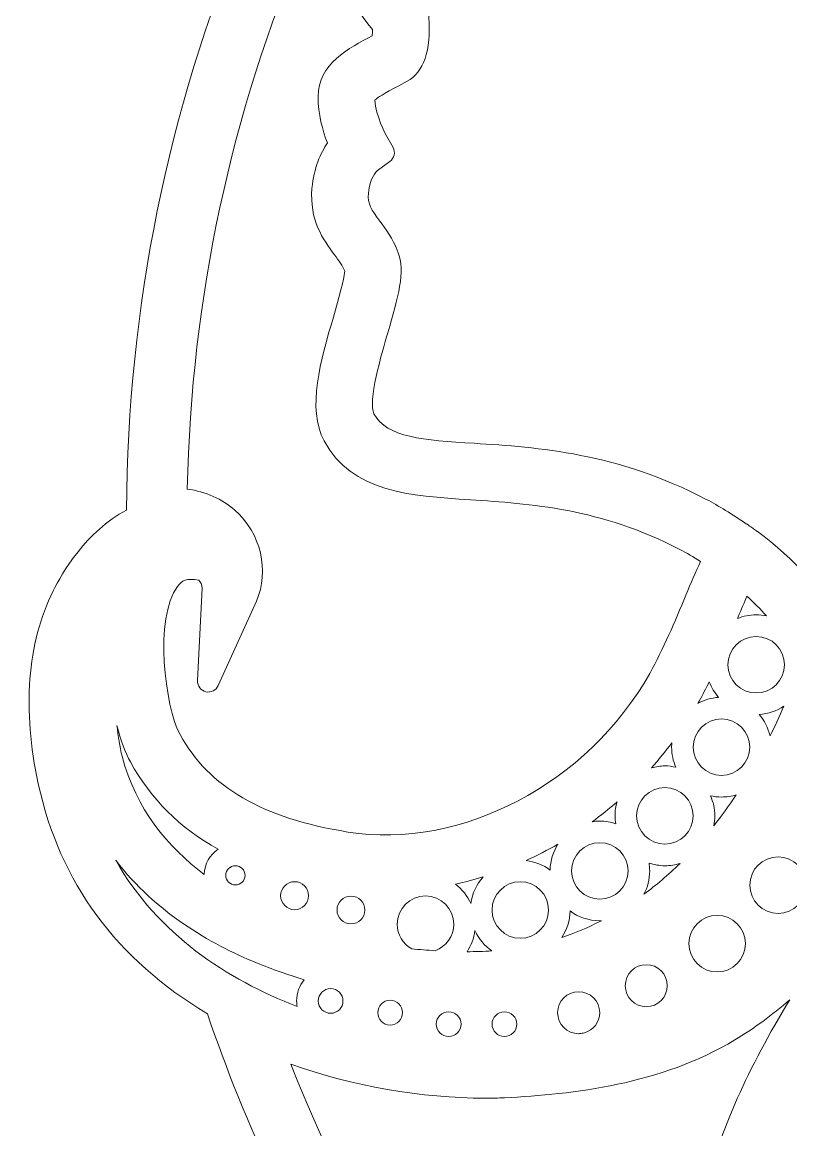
# Model space of a CAD drawing. Header units: millimetres. Extents: x 9 to 1276, y -340 to -50.
# Drawn here: x 319.6 to 390.7, y -254.2 to -151.7 of the extents above; entities that cross this region are included whole.
import ezdxf

# ---------------------------------------------------------------- set-up
doc = ezdxf.new("R2010")
doc.units = ezdxf.units.MM
doc.header["$MEASUREMENT"] = 0
doc.layers.add('Layer 3', color=7, linetype='Continuous')

msp = doc.modelspace()

# ---------------------------------------------------------------- linework, layer by layer
at = {"layer": 'Layer 3', "lineweight": 0}
for points, knots in [([(620.24, -206.34), (619.43, -204.71), (617.16, -200.77), (613.45, -198.86), (613.45, -198.86), (613.45, -198.72), (613.45, -198.72), (613.45, -198.37), (613.46, -198.03), (613.46, -197.69), (613.46, -159.73), (598.68, -124.04), (571.83, -97.19), (544.99, -70.35), (509.29, -55.56), (471.33, -55.56), (433.37, -55.56), (397.67, -70.35), (370.83, -97.19), (344.2, -123.82), (329.43, -159.2), (329.21, -196.85), (325.5, -198.76), (323.23, -202.7), (322.42, -204.33), (320.03, -209.14), (319.55, -215.31), (321.04, -222.17), (323.03, -231.3), (328.3, -238.46), (336.7, -243.46), (343.71, -264.14), (355.19, -282.55), (370.83, -298.19), (397.67, -325.04), (433.37, -339.82), (471.33, -339.82), (509.29, -339.82), (544.99, -325.04), (571.83, -298.19), (586.8, -283.23), (597.98, -265.66), (605.06, -245.99), (613.99, -240.98), (619.56, -233.65), (621.62, -224.18), (623.11, -217.32), (622.63, -211.15), (620.24, -206.34)], [0, 0, 0, 0, 1, 1, 1, 2, 2, 2, 3, 3, 3, 4, 4, 4, 5, 5, 5, 6, 6, 6, 7, 7, 7, 8, 8, 8, 9, 9, 9, 10, 10, 10, 11, 11, 11, 12, 12, 12, 13, 13, 13, 14, 14, 14, 15, 15, 15, 16, 16, 16, 16]), ([(333.93, -203.91), (334.33, -203.38), (334.8, -203.1), (335.9, -203.34), (336.03, -203.43), (336.23, -203.78), (336.22, -204.06), (336.22, -204.06), (335.79, -212.63), (335.79, -212.63), (335.77, -213.11), (336.09, -213.54), (336.56, -213.66), (337.02, -213.77), (337.51, -213.53), (337.7, -213.09), (337.7, -213.09), (341.23, -205.26), (341.23, -205.26), (342.48, -202.49), (341.64, -198.96), (339.24, -196.85), (338.06, -195.82), (336.53, -195.14), (334.84, -194.9), (335.55, -159.49), (349.72, -126.23), (374.79, -101.15), (400.58, -75.36), (434.87, -61.16), (471.34, -61.16), (507.81, -61.16), (542.09, -75.36), (567.88, -101.15), (593.48, -126.75), (607.66, -160.73), (607.87, -196.89), (606.19, -197.13), (604.61, -197.83), (603.44, -198.86), (601.03, -200.97), (600.2, -204.51), (601.44, -207.28), (601.44, -207.28), (604.97, -215.1), (604.97, -215.1), (605.17, -215.54), (605.65, -215.78), (606.12, -215.67), (606.58, -215.55), (606.91, -215.12), (606.88, -214.64), (606.88, -214.64), (606.46, -206.07), (606.46, -206.07), (606.44, -205.79), (606.65, -205.44), (606.78, -205.35), (607.87, -205.11), (608.34, -205.39), (608.74, -205.92), (610.84, -208.72), (609.91, -217.09), (608.51, -219.63), (605.83, -224.51), (600.89, -227.37), (592.97, -228.65), (582.51, -230.33), (570.76, -224.16), (565.04, -213.98), (563.76, -211.7), (562.7, -209.17), (561.68, -206.72), (561.22, -205.6), (560.77, -204.58), (560.34, -203.6), (560.99, -203.18), (561.62, -202.82), (562.23, -202.5), (569.5, -198.69), (576.21, -198.25), (581.62, -197.91), (587.26, -197.54), (592.59, -197.2), (595.16, -192.45), (596.8, -189.45), (595.48, -184.94), (594.31, -180.96), (593.63, -178.63), (593.27, -177.22), (593.26, -176.75), (593.48, -176.24), (593.83, -175.76), (594.24, -175.2), (595.27, -173.78), (596.56, -172.02), (596.3, -169.07), (596.13, -167.18), (595.49, -165.79), (594.87, -164.86), (595.3, -163.72), (595.73, -162.19), (595.73, -160.57), (595.73, -157.58), (592.85, -156.05), (590.73, -154.94), (590.72, -154.9), (590.72, -154.85), (590.71, -154.8), (590.69, -154.54), (590.77, -154.28), (590.94, -154.07), (593.06, -151.32), (595.37, -147.35), (594.28, -144), (593.73, -142.33), (592.07, -141.5), (589.32, -140.12), (584.13, -137.52), (578.9, -134.46), (575.87, -129.63), (573.45, -125.79), (572.18, -121.21), (570.95, -116.78), (569.83, -112.78), (568.68, -108.64), (566.69, -104.9), (562.94, -97.91), (553.58, -91.27), (546.06, -87.4), (536.92, -82.68), (528.82, -79.96), (519.79, -78.58), (508.69, -76.87), (497.26, -78.62), (484.87, -83.92), (478.19, -86.77), (473.06, -89.62), (469.24, -92.59), (458.02, -84.57), (441.93, -79.76), (426.01, -79.69), (426.01, -79.69), (425.64, -79.69), (425.64, -79.69), (407.14, -79.69), (390.99, -86.08), (380.15, -97.7), (380.13, -97.73), (380.11, -97.75), (380.09, -97.77), (380.09, -97.77), (378.33, -100.03), (378.33, -100.03), (376.32, -102.19), (375, -104.53), (374.42, -106.98), (374.42, -106.98), (374.34, -107.32), (374.34, -107.32), (372.55, -110.85), (371.47, -114.79), (370.59, -117.97), (369.89, -120.52), (369.23, -122.93), (368.37, -124.83), (364.98, -132.3), (357.7, -135.94), (353.35, -138.11), (350.6, -139.49), (348.94, -140.32), (348.39, -142), (347.27, -145.44), (349.72, -149.53), (351.98, -152.37), (351.98, -152.58), (351.96, -152.77), (351.95, -152.93), (349.83, -154.05), (346.94, -155.57), (346.94, -158.56), (346.94, -160.18), (347.37, -161.72), (347.81, -162.85), (347.19, -163.78), (346.55, -165.17), (346.38, -167.06), (346.12, -170.01), (347.41, -171.78), (348.45, -173.2), (348.87, -173.78), (349.21, -174.24), (349.41, -174.73), (349.4, -175.08), (349.2, -176.11), (348.36, -178.97), (347.2, -182.94), (345.88, -187.44), (347.51, -190.44), (350.09, -195.19), (355.42, -195.53), (361.06, -195.89), (366.46, -196.24), (373.17, -196.68), (380.44, -200.49), (381.06, -200.81), (381.68, -201.17), (382.34, -201.59), (381.9, -202.57), (381.45, -203.6), (380.99, -204.71), (379.97, -207.16), (378.92, -209.69), (377.64, -211.97), (371.92, -222.15), (360.17, -228.32), (349.71, -226.64), (341.79, -225.36), (336.85, -222.5), (334.17, -217.62), (332.77, -215.09), (331.75, -206.81), (333.93, -203.91)], [0, 0, 0, 0, 1, 1, 1, 2, 2, 2, 3, 3, 3, 4, 4, 4, 5, 5, 5, 6, 6, 6, 7, 7, 7, 8, 8, 8, 9, 9, 9, 10, 10, 10, 11, 11, 11, 12, 12, 12, 13, 13, 13, 14, 14, 14, 15, 15, 15, 16, 16, 16, 17, 17, 17, 18, 18, 18, 19, 19, 19, 20, 20, 20, 21, 21, 21, 22, 22, 22, 23, 23, 23, 24, 24, 24, 25, 25, 25, 26, 26, 26, 27, 27, 27, 28, 28, 28, 29, 29, 29, 30, 30, 30, 31, 31, 31, 32, 32, 32, 33, 33, 33, 34, 34, 34, 35, 35, 35, 36, 36, 36, 37, 37, 37, 38, 38, 38, 39, 39, 39, 40, 40, 40, 41, 41, 41, 42, 42, 42, 43, 43, 43, 44, 44, 44, 45, 45, 45, 46, 46, 46, 47, 47, 47, 48, 48, 48, 49, 49, 49, 50, 50, 50, 51, 51, 51, 52, 52, 52, 53, 53, 53, 54, 54, 54, 55, 55, 55, 56, 56, 56, 57, 57, 57, 58, 58, 58, 59, 59, 59, 60, 60, 60, 61, 61, 61, 62, 62, 62, 63, 63, 63, 64, 64, 64, 65, 65, 65, 66, 66, 66, 67, 67, 67, 68, 68, 68, 69, 69, 69, 70, 70, 70, 71, 71, 71, 72, 72, 72, 73, 73, 73, 74, 74, 74, 74]), ([(354.34, -172.94), (354.34, -172.94), (354.31, -172.86), (354.31, -172.86), (353.85, -171.72), (353.2, -170.82), (352.67, -170.1), (351.88, -169.01), (351.51, -168.51), (351.6, -167.52), (351.73, -166.11), (352.36, -165.48), (352.45, -165.4), (352.45, -165.4), (353.59, -164.57), (353.59, -164.57), (354.01, -164.28), (354.13, -163.71), (353.88, -163.27), (353.88, -163.27), (353.18, -162.03), (353.18, -162.03), (353.17, -162.01), (352.31, -160.42), (352.2, -158.88), (352.44, -158.69), (353.02, -158.29), (354.42, -157.56), (354.42, -157.56), (355.19, -157.15), (355.19, -157.15), (356.72, -156.32), (357.4, -154.33), (357.21, -151.24), (357.21, -151.24), (357.17, -150.68), (357.17, -150.68), (357.16, -150.46), (357.07, -150.25), (356.92, -150.08), (356.92, -150.08), (356.55, -149.67), (356.55, -149.67), (354.73, -147.6), (353.48, -145.18), (353.36, -144.03), (353.8, -143.77), (354.58, -143.36), (355.7, -142.8), (359.56, -140.87), (365.4, -137.95), (369.81, -132.42), (369.88, -132.34), (370.01, -132.29), (370.13, -132.32), (370.13, -132.32), (371.05, -132.51), (371.05, -132.51), (371.42, -132.59), (371.72, -132.9), (371.78, -133.27), (371.9, -133.96), (371.99, -134.77), (372.06, -135.39), (372.2, -136.64), (372.33, -137.83), (372.6, -138.64), (373.66, -141.8), (375.67, -144.08), (378.74, -145.59), (381.68, -147.03), (384.68, -147.77), (387.65, -147.77), (390.23, -147.77), (392.14, -147.22), (393.17, -146.92), (393.17, -146.92), (397.91, -145.55), (397.91, -145.55), (398.37, -145.42), (398.66, -144.98), (398.63, -144.51), (398.6, -144.15), (398.38, -143.84), (398.07, -143.69), (398.07, -143.69), (403.47, -138.95), (403.47, -138.95), (403.85, -138.62), (403.92, -138.06), (403.65, -137.65), (403.37, -137.23), (402.83, -137.08), (402.38, -137.29), (402.38, -137.29), (395.64, -140.49), (395.64, -140.49), (395.55, -140.53), (395.48, -140.56), (395.41, -140.57), (395.41, -140.57), (396.77, -137.44), (396.77, -137.44), (396.95, -137.03), (396.84, -136.54), (396.49, -136.26), (396.14, -135.98), (395.64, -135.96), (395.28, -136.22), (395.28, -136.22), (392.22, -138.4), (392.22, -138.4), (390.39, -139.7), (388.33, -141.17), (385.88, -141.17), (385.88, -141.17), (385.74, -141.17), (385.74, -141.17), (384.84, -141.15), (380.24, -140.86), (377.69, -137.23), (377.06, -136.33), (376.89, -134.88), (376.74, -133.6), (376.54, -131.9), (376.36, -130.3), (375.06, -129.34), (374.35, -128.81), (373.47, -128.63), (372.51, -128.81), (372.51, -128.81), (372.2, -128.87), (372.2, -128.87), (372.54, -128.26), (372.86, -127.63), (373.15, -127), (374.18, -124.73), (374.89, -122.12), (375.65, -119.35), (376.59, -115.92), (377.66, -112.04), (379.45, -108.84), (385.38, -103.29), (397.04, -101.96), (405.01, -105.94), (413.53, -110.2), (417.25, -115.41), (417.44, -123.35), (417.73, -135.51), (411.34, -146.71), (406.51, -154.09), (400.55, -163.18), (394.24, -174.19), (392.56, -186.96), (392.55, -187.06), (392.54, -187.15), (392.54, -187.26), (392.54, -187.26), (392.53, -187.32), (392.53, -187.32), (392.51, -187.51), (392.49, -187.7), (392.47, -187.96), (392.47, -188.04), (392.46, -188.12), (392.45, -188.21), (392.42, -188.52), (392.39, -188.84), (392.37, -189.15), (391.99, -194.61), (392.95, -199.38), (395.22, -203.34), (395.24, -203.37), (395.26, -203.41), (395.28, -203.45), (395.34, -203.58), (395.41, -203.7), (395.48, -203.81), (395.55, -203.93), (395.63, -204.04), (395.73, -204.18), (395.73, -204.18), (395.76, -204.22), (395.76, -204.22), (396.68, -205.65), (397.67, -206.86), (398.78, -207.92), (400.82, -209.85), (403.3, -211.37), (406.17, -212.44), (406.36, -212.51), (406.56, -212.58), (406.77, -212.65), (406.91, -212.7), (407.05, -212.74), (407.19, -212.78), (407.19, -212.78), (407.38, -212.84), (407.38, -212.84), (409.16, -213.4), (411, -213.78), (412.89, -213.97), (411.84, -215.18), (410.69, -216.48), (409.49, -217.83), (407.29, -220.33), (404.96, -222.98), (402.58, -225.82), (402.57, -225.76), (402.56, -225.71), (402.55, -225.65), (402.51, -225.42), (402.46, -225.19), (402.41, -224.93), (402.41, -224.93), (402.32, -224.45), (402.32, -224.45), (402.28, -224.24), (402.24, -224.04), (402.2, -223.85), (401.01, -218.18), (399.16, -213.2), (396.7, -209.03), (396.7, -209.03), (396.59, -208.84), (396.59, -208.84), (396.54, -208.75), (396.49, -208.67), (396.43, -208.57), (396.41, -208.53), (396.38, -208.49), (396.35, -208.44), (396.29, -208.33), (396.23, -208.22), (396.17, -208.12), (393.87, -204.46), (390.99, -201.33), (387.61, -198.82), (387.6, -198.82), (387.6, -198.81), (387.59, -198.81), (387.49, -198.73), (387.38, -198.66), (387.26, -198.58), (387.21, -198.54), (387.15, -198.5), (387.09, -198.46), (386.96, -198.37), (386.82, -198.27), (386.66, -198.16), (386.66, -198.16), (386.58, -198.11), (386.58, -198.11), (385.24, -197.19), (384.06, -196.47), (382.88, -195.85), (374.62, -191.52), (367.29, -191.04), (361.39, -190.66), (356.7, -190.36), (353.31, -190.14), (352.12, -187.94), (351.52, -186.84), (352.83, -182.34), (353.4, -180.42), (354.36, -177.15), (355.05, -174.79), (354.34, -172.94)], [0, 0, 0, 0, 1, 1, 1, 2, 2, 2, 3, 3, 3, 4, 4, 4, 5, 5, 5, 6, 6, 6, 7, 7, 7, 8, 8, 8, 9, 9, 9, 10, 10, 10, 11, 11, 11, 12, 12, 12, 13, 13, 13, 14, 14, 14, 15, 15, 15, 16, 16, 16, 17, 17, 17, 18, 18, 18, 19, 19, 19, 20, 20, 20, 21, 21, 21, 22, 22, 22, 23, 23, 23, 24, 24, 24, 25, 25, 25, 26, 26, 26, 27, 27, 27, 28, 28, 28, 29, 29, 29, 30, 30, 30, 31, 31, 31, 32, 32, 32, 33, 33, 33, 34, 34, 34, 35, 35, 35, 36, 36, 36, 37, 37, 37, 38, 38, 38, 39, 39, 39, 40, 40, 40, 41, 41, 41, 42, 42, 42, 43, 43, 43, 44, 44, 44, 45, 45, 45, 46, 46, 46, 47, 47, 47, 48, 48, 48, 49, 49, 49, 50, 50, 50, 51, 51, 51, 52, 52, 52, 53, 53, 53, 54, 54, 54, 55, 55, 55, 56, 56, 56, 57, 57, 57, 58, 58, 58, 59, 59, 59, 60, 60, 60, 61, 61, 61, 62, 62, 62, 63, 63, 63, 64, 64, 64, 65, 65, 65, 66, 66, 66, 67, 67, 67, 68, 68, 68, 69, 69, 69, 70, 70, 70, 71, 71, 71, 72, 72, 72, 73, 73, 73, 74, 74, 74, 75, 75, 75, 76, 76, 76, 77, 77, 77, 78, 78, 78, 79, 79, 79, 80, 80, 80, 81, 81, 81, 82, 82, 82, 83, 83, 83, 84, 84, 84, 85, 85, 85, 86, 86, 86, 87, 87, 87, 88, 88, 88, 89, 89, 89, 89]), ([(388.46, -206.64), (388.15, -206.58), (387.83, -206.54), (387.5, -206.54), (386.89, -206.54), (386.3, -206.66), (385.77, -206.88), (385.79, -206.83), (385.81, -206.78), (385.83, -206.72), (386.11, -206.06), (386.38, -205.43), (386.64, -204.82), (387.27, -205.39), (387.88, -206), (388.46, -206.64)], [0, 0, 0, 0, 1, 1, 1, 2, 2, 2, 3, 3, 3, 4, 4, 4, 5, 5, 5, 5]), ([(384.88, -211.16), (384.88, -209.71), (386.06, -208.54), (387.5, -208.54), (388.94, -208.54), (390.12, -209.71), (390.12, -211.16), (390.12, -212.6), (388.94, -213.77), (387.5, -213.77), (386.06, -213.77), (384.88, -212.6), (384.88, -211.16)], [0, 0, 0, 0, 1, 1, 1, 2, 2, 2, 3, 3, 3, 4, 4, 4, 4]), ([(383.16, -212.73), (383.36, -213.27), (383.65, -213.76), (384.02, -214.18), (383.32, -214.22), (382.67, -214.42), (382.09, -214.74), (382.13, -214.67), (382.17, -214.6), (382.21, -214.53), (382.54, -213.94), (382.86, -213.34), (383.16, -212.73)], [0, 0, 0, 0, 1, 1, 1, 2, 2, 2, 3, 3, 3, 4, 4, 4, 4]), ([(390.07, -214.98), (389.65, -215.94), (389.22, -216.86), (388.78, -217.75), (388.61, -217), (388.25, -216.32), (387.77, -215.76), (388.61, -215.71), (389.4, -215.43), (390.07, -214.98)], [0, 0, 0, 0, 1, 1, 1, 2, 2, 2, 3, 3, 3, 3]), ([(384.29, -221.4), (382.84, -221.4), (381.67, -220.23), (381.67, -218.78), (381.67, -217.34), (382.84, -216.17), (384.29, -216.17), (385.73, -216.17), (386.9, -217.34), (386.9, -218.78), (386.9, -220.23), (385.73, -221.4), (384.29, -221.4)], [0, 0, 0, 0, 1, 1, 1, 2, 2, 2, 3, 3, 3, 4, 4, 4, 4]), ([(329.57, -220.15), (331.47, -223.6), (334.13, -226.27), (337.69, -228.24), (336.94, -228.74), (336.44, -229.59), (336.41, -230.56), (333.07, -228.06), (330.08, -224.54), (328.81, -219.63), (328.58, -218.75), (328.42, -217.79), (328.33, -216.79), (328.68, -218.15), (329.11, -219.31), (329.57, -220.15)], [0, 0, 0, 0, 1, 1, 1, 2, 2, 2, 3, 3, 3, 4, 4, 4, 5, 5, 5, 5]), ([(380.06, -220.64), (379.74, -220.57), (379.4, -220.52), (379.05, -220.52), (378.62, -220.52), (378.2, -220.59), (377.8, -220.7), (378.46, -219.96), (379.09, -219.19), (379.69, -218.39), (379.68, -218.52), (379.67, -218.65), (379.67, -218.78), (379.67, -219.44), (379.81, -220.07), (380.06, -220.64)], [0, 0, 0, 0, 1, 1, 1, 2, 2, 2, 3, 3, 3, 4, 4, 4, 5, 5, 5, 5]), ([(379.05, -227.76), (377.61, -227.76), (376.43, -226.58), (376.43, -225.14), (376.43, -223.7), (377.61, -222.52), (379.05, -222.52), (380.49, -222.52), (381.67, -223.7), (381.67, -225.14), (381.67, -226.58), (380.49, -227.76), (379.05, -227.76)], [0, 0, 0, 0, 1, 1, 1, 2, 2, 2, 3, 3, 3, 4, 4, 4, 4]), ([(383.27, -223.29), (383.6, -223.36), (383.94, -223.4), (384.29, -223.4), (384.76, -223.4), (385.22, -223.33), (385.65, -223.2), (384.97, -224.22), (384.28, -225.18), (383.57, -226.06), (383.63, -225.76), (383.67, -225.46), (383.67, -225.14), (383.67, -224.48), (383.52, -223.85), (383.27, -223.29)], [0, 0, 0, 0, 1, 1, 1, 2, 2, 2, 3, 3, 3, 4, 4, 4, 5, 5, 5, 5]), ([(374.5, -225.87), (374.04, -225.72), (373.54, -225.63), (373.03, -225.63), (372.78, -225.63), (372.55, -225.65), (372.31, -225.69), (373.11, -225.11), (373.88, -224.49), (374.62, -223.84), (374.5, -224.25), (374.43, -224.69), (374.43, -225.14), (374.43, -225.39), (374.46, -225.63), (374.5, -225.87)], [0, 0, 0, 0, 1, 1, 1, 2, 2, 2, 3, 3, 3, 4, 4, 4, 5, 5, 5, 5]), ([(366.2, -229.28), (367.2, -228.82), (368.19, -228.32), (369.15, -227.76), (368.7, -228.46), (368.43, -229.28), (368.42, -230.16), (367.78, -229.69), (367.02, -229.38), (366.2, -229.28)], [0, 0, 0, 0, 1, 1, 1, 2, 2, 2, 3, 3, 3, 3]), ([(373.03, -232.86), (371.58, -232.86), (370.41, -231.69), (370.41, -230.24), (370.41, -228.8), (371.58, -227.63), (373.03, -227.63), (374.47, -227.63), (375.64, -228.8), (375.64, -230.24), (375.64, -231.69), (374.47, -232.86), (373.03, -232.86)], [0, 0, 0, 0, 1, 1, 1, 2, 2, 2, 3, 3, 3, 4, 4, 4, 4]), ([(328.22, -229.26), (331.88, -234.06), (336.96, -236.99), (341.23, -238.74), (342.68, -239.34), (344.15, -239.86), (345.65, -240.32), (345.22, -240.85), (344.96, -241.54), (344.96, -242.28), (344.96, -242.45), (344.98, -242.62), (345.01, -242.78), (338.51, -240.3), (332.11, -236.1), (328.22, -229.26)], [0, 0, 0, 0, 1, 1, 1, 2, 2, 2, 3, 3, 3, 4, 4, 4, 5, 5, 5, 5]), ([(377.11, -232.4), (377.45, -231.76), (377.64, -231.02), (377.64, -230.24), (377.64, -229.99), (377.62, -229.75), (377.58, -229.51), (378.04, -229.67), (378.54, -229.76), (379.05, -229.76), (379.54, -229.76), (380.01, -229.68), (380.45, -229.54), (379.34, -230.63), (378.22, -231.58), (377.11, -232.4)], [0, 0, 0, 0, 1, 1, 1, 2, 2, 2, 3, 3, 3, 4, 4, 4, 5, 5, 5, 5]), ([(389.52, -228.94), (390.96, -228.94), (392.14, -230.11), (392.14, -231.55), (392.14, -233), (390.96, -234.17), (389.52, -234.17), (388.08, -234.17), (386.91, -233), (386.91, -231.55), (386.91, -230.11), (388.08, -228.94), (389.52, -228.94)], [0, 0, 0, 0, 1, 1, 1, 2, 2, 2, 3, 3, 3, 4, 4, 4, 4]), ([(340.18, -230.65), (340.18, -231.14), (339.78, -231.54), (339.29, -231.54), (338.8, -231.54), (338.4, -231.14), (338.4, -230.65), (338.4, -230.16), (338.8, -229.76), (339.29, -229.76), (339.78, -229.76), (340.18, -230.16), (340.18, -230.65)], [0, 0, 0, 0, 1, 1, 1, 2, 2, 2, 3, 3, 3, 4, 4, 4, 4]), ([(346.06, -232.54), (346.06, -233.25), (345.48, -233.83), (344.77, -233.83), (344.06, -233.83), (343.48, -233.25), (343.48, -232.54), (343.48, -231.82), (344.06, -231.24), (344.77, -231.24), (345.48, -231.24), (346.06, -231.82), (346.06, -232.54)], [0, 0, 0, 0, 1, 1, 1, 2, 2, 2, 3, 3, 3, 4, 4, 4, 4]), ([(359.65, -231.47), (360.51, -231.29), (361.37, -231.06), (362.22, -230.8), (361.62, -231.47), (361.21, -232.32), (361.09, -233.26), (360.77, -232.55), (360.27, -231.94), (359.65, -231.47)], [0, 0, 0, 0, 1, 1, 1, 2, 2, 2, 3, 3, 3, 3]), ([(363.05, -233.86), (363.05, -232.42), (364.22, -231.24), (365.66, -231.24), (367.1, -231.24), (368.28, -232.42), (368.28, -233.86), (368.28, -235.3), (367.1, -236.48), (365.66, -236.48), (364.22, -236.48), (363.05, -235.3), (363.05, -233.86)], [0, 0, 0, 0, 1, 1, 1, 2, 2, 2, 3, 3, 3, 4, 4, 4, 4]), ([(348.7, -233.86), (348.7, -233.15), (349.28, -232.57), (349.99, -232.57), (350.7, -232.57), (351.28, -233.15), (351.28, -233.86), (351.28, -234.57), (350.7, -235.15), (349.99, -235.15), (349.28, -235.15), (348.7, -234.57), (348.7, -233.86)], [0, 0, 0, 0, 1, 1, 1, 2, 2, 2, 3, 3, 3, 4, 4, 4, 4]), ([(354.27, -235.17), (354.27, -233.73), (355.45, -232.55), (356.89, -232.55), (358.33, -232.55), (359.51, -233.73), (359.51, -235.17), (359.51, -236.3), (358.78, -237.26), (357.78, -237.63), (357.05, -237.58), (356.33, -237.52), (355.61, -237.45), (354.81, -237), (354.27, -236.14), (354.27, -235.17)], [0, 0, 0, 0, 1, 1, 1, 2, 2, 2, 3, 3, 3, 4, 4, 4, 5, 5, 5, 5]), ([(369.5, -236.41), (369.97, -235.7), (370.26, -234.85), (370.27, -233.94), (371.04, -234.52), (371.99, -234.86), (373.03, -234.86), (373.08, -234.86), (373.12, -234.85), (373.17, -234.85), (371.89, -235.51), (370.66, -236.02), (369.5, -236.41)], [0, 0, 0, 0, 1, 1, 1, 2, 2, 2, 3, 3, 3, 4, 4, 4, 4]), ([(383.88, -234.36), (385.33, -234.36), (386.5, -235.53), (386.5, -236.97), (386.5, -238.42), (385.33, -239.59), (383.88, -239.59), (382.44, -239.59), (381.27, -238.42), (381.27, -236.97), (381.27, -235.53), (382.44, -234.36), (383.88, -234.36)], [0, 0, 0, 0, 1, 1, 1, 2, 2, 2, 3, 3, 3, 4, 4, 4, 4]), ([(361.46, -235.77), (361.81, -236.53), (362.36, -237.18), (363.03, -237.65), (362.27, -237.69), (361.5, -237.71), (360.73, -237.72), (361.11, -237.14), (361.37, -236.48), (361.46, -235.77)], [0, 0, 0, 0, 1, 1, 1, 2, 2, 2, 3, 3, 3, 3]), ([(377.32, -238.92), (378.39, -238.92), (379.27, -239.79), (379.27, -240.87), (379.27, -241.94), (378.39, -242.81), (377.32, -242.81), (376.25, -242.81), (375.38, -241.94), (375.38, -240.87), (375.38, -239.79), (376.25, -238.92), (377.32, -238.92)], [0, 0, 0, 0, 1, 1, 1, 2, 2, 2, 3, 3, 3, 4, 4, 4, 4]), ([(349.25, -242.28), (349.25, -242.91), (348.74, -243.42), (348.11, -243.42), (347.48, -243.42), (346.96, -242.91), (346.96, -242.28), (346.96, -241.65), (347.48, -241.13), (348.11, -241.13), (348.74, -241.13), (349.25, -241.65), (349.25, -242.28)], [0, 0, 0, 0, 1, 1, 1, 2, 2, 2, 3, 3, 3, 4, 4, 4, 4]), ([(371.06, -241.42), (372.14, -241.42), (373.01, -242.29), (373.01, -243.36), (373.01, -244.25), (372.41, -245), (371.6, -245.23), (371.45, -245.26), (371.3, -245.28), (371.16, -245.3), (371.13, -245.31), (371.1, -245.31), (371.06, -245.31), (369.99, -245.31), (369.12, -244.44), (369.12, -243.36), (369.12, -242.29), (369.99, -241.42), (371.06, -241.42)], [0, 0, 0, 0, 1, 1, 1, 2, 2, 2, 3, 3, 3, 4, 4, 4, 5, 5, 5, 6, 6, 6, 6]), ([(567.88, -294.24), (542.09, -320.03), (507.81, -334.23), (471.34, -334.23), (434.87, -334.23), (400.58, -320.03), (374.79, -294.24), (361.48, -280.92), (351.27, -265.43), (344.41, -248.14), (350.11, -250.15), (356.56, -251.28), (362.42, -251.28), (363.03, -251.28), (363.63, -251.27), (364.21, -251.24), (370.53, -250.92), (378.65, -250.02), (385.51, -245.89), (387.27, -244.83), (388.97, -243.59), (390.6, -242.17), (388.68, -245.31), (387.07, -248.34), (385.75, -251.32), (378.06, -268.6), (380.18, -287.26), (391.28, -300.01), (392.12, -300.97), (393.05, -301.91), (394.11, -302.88), (394.11, -302.88), (394.44, -303.17), (394.44, -303.17), (395.21, -303.85), (396.04, -304.52), (396.89, -305.15), (402.7, -309.46), (409.87, -312.12), (418.2, -313.06), (420.73, -313.83), (423.28, -314.47), (425.79, -314.94), (435.66, -316.83), (444.55, -316.71), (452.21, -314.58), (459.65, -312.51), (466.12, -308.41), (470.56, -302.95), (474.95, -309.34), (482.13, -314.27), (490.47, -316.59), (494.51, -317.72), (498.95, -318.29), (503.65, -318.29), (507.81, -318.29), (512.27, -317.84), (516.89, -316.95), (519.39, -316.47), (521.94, -315.84), (524.48, -315.07), (532.81, -314.13), (539.98, -311.47), (545.77, -307.16), (546.65, -306.52), (547.48, -305.85), (548.24, -305.18), (548.33, -305.1), (548.41, -305.03), (548.48, -304.96), (548.48, -304.96), (548.56, -304.89), (548.56, -304.89), (549.63, -303.92), (550.56, -302.98), (551.39, -302.02), (562.49, -289.27), (564.61, -270.61), (556.92, -253.33), (555.6, -250.35), (553.99, -247.32), (552.08, -244.18), (553.71, -245.61), (555.4, -246.84), (557.16, -247.91), (564.02, -252.03), (572.15, -252.93), (578.46, -253.25), (579.05, -253.28), (579.65, -253.29), (580.25, -253.29), (585.77, -253.29), (591.87, -252.28), (597.32, -250.47), (590.48, -266.82), (580.58, -281.54), (567.88, -294.24)], [0, 0, 0, 0, 1, 1, 1, 2, 2, 2, 3, 3, 3, 4, 4, 4, 5, 5, 5, 6, 6, 6, 7, 7, 7, 8, 8, 8, 9, 9, 9, 10, 10, 10, 11, 11, 11, 12, 12, 12, 13, 13, 13, 14, 14, 14, 15, 15, 15, 16, 16, 16, 17, 17, 17, 18, 18, 18, 19, 19, 19, 20, 20, 20, 21, 21, 21, 22, 22, 22, 23, 23, 23, 24, 24, 24, 25, 25, 25, 26, 26, 26, 27, 27, 27, 28, 28, 28, 29, 29, 29, 30, 30, 30, 31, 31, 31, 32, 32, 32, 32]), ([(354.76, -243.36), (354.76, -244), (354.25, -244.51), (353.61, -244.51), (352.98, -244.51), (352.47, -244), (352.47, -243.36), (352.47, -242.73), (352.98, -242.22), (353.61, -242.22), (354.25, -242.22), (354.76, -242.73), (354.76, -243.36)], [0, 0, 0, 0, 1, 1, 1, 2, 2, 2, 3, 3, 3, 4, 4, 4, 4]), ([(359.04, -243.28), (359.67, -243.28), (360.18, -243.79), (360.18, -244.42), (360.18, -245.06), (359.67, -245.57), (359.04, -245.57), (358.41, -245.57), (357.89, -245.06), (357.89, -244.42), (357.89, -243.79), (358.41, -243.28), (359.04, -243.28)], [0, 0, 0, 0, 1, 1, 1, 2, 2, 2, 3, 3, 3, 4, 4, 4, 4]), ([(365.34, -244.42), (365.34, -245.06), (364.82, -245.57), (364.19, -245.57), (363.56, -245.57), (363.05, -245.06), (363.05, -244.42), (363.05, -243.79), (363.56, -243.28), (364.19, -243.28), (364.82, -243.28), (365.34, -243.79), (365.34, -244.42)], [0, 0, 0, 0, 1, 1, 1, 2, 2, 2, 3, 3, 3, 4, 4, 4, 4])]:
    msp.add_open_spline(points, degree=3, knots=knots, dxfattribs=at)

doc.saveas('drawing.dxf')
